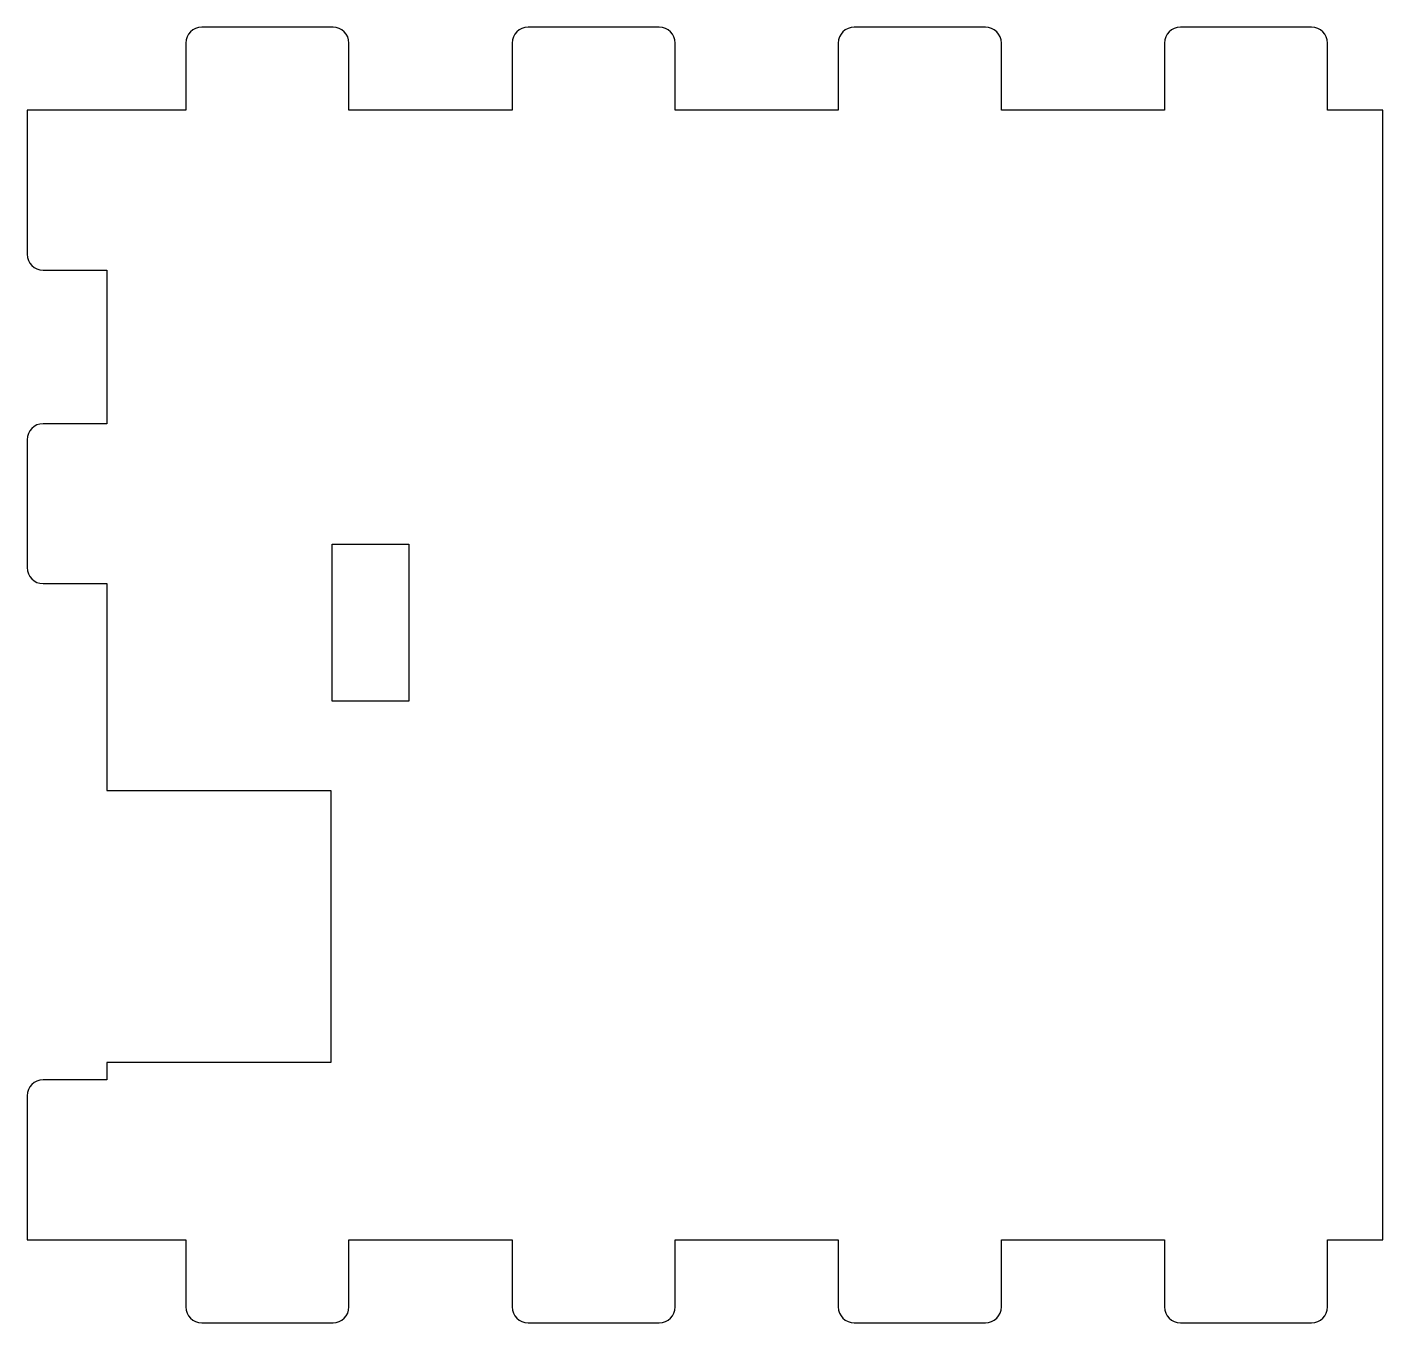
# Model space of a CAD drawing. Header units: millimetres. Extents: x -5 to 79.8, y -65.9 to 15.1.
import ezdxf

# ---------------------------------------------------------------- set-up
doc = ezdxf.new("R2010")
doc.units = ezdxf.units.MM

msp = doc.modelspace()

# ---------------------------------------------------------------- linework, layer by layer
msp.add_lwpolyline([(5.94125, 15.09125, 0.414213562), (4.94125, 14.09125), (4.94125, 9.90125), (-4.99, 9.90125), (-4.99, 0.9, 0.414213562), (-3.99, -0.1), (0, -0.1), (0, -9.70125), (-3.99, -9.70125, 0.414213562), (-4.99, -10.70125), (-4.99, -18.7025, 0.414213562), (-3.99, -19.7025), (0, -19.7025), (0, -32.63875), (14, -32.63875), (14, -49.63875), (0, -49.63875), (0, -50.7275), (-3.99, -50.7275, 0.414213562), (-4.99, -51.7275), (-4.99, -60.72875), (4.94125, -60.72875), (4.94125, -64.91875, 0.414213562), (5.94125, -65.91875), (14.1425, -65.91875, 0.414213562), (15.1425, -64.91875), (15.1425, -60.72875), (25.34375, -60.72875), (25.34375, -64.91875, 0.414213562), (26.34375, -65.91875), (34.545, -65.91875, 0.414213562), (35.545, -64.91875), (35.545, -60.72875), (45.74625, -60.72875), (45.74625, -64.91875, 0.414213562), (46.74625, -65.91875), (54.9475, -65.91875, 0.414213562), (55.9475, -64.91875), (55.9475, -60.72875), (66.14875, -60.72875), (66.14875, -64.91875, 0.414213562), (67.14875, -65.91875), (75.35, -65.91875, 0.414213562), (76.35, -64.91875), (76.35, -60.72875), (79.81, -60.72875), (79.81, 9.90125), (76.35, 9.90125), (76.35, 14.09125, 0.414213562), (75.35, 15.09125), (67.14875, 15.09125, 0.414213562), (66.14875, 14.09125), (66.14875, 9.90125), (55.9475, 9.90125), (55.9475, 14.09125, 0.414213562), (54.9475, 15.09125), (46.74625, 15.09125, 0.414213562), (45.74625, 14.09125), (45.74625, 9.90125), (35.545, 9.90125), (35.545, 14.09125, 0.414213562), (34.545, 15.09125), (26.34375, 15.09125, 0.414213562), (25.34375, 14.09125), (25.34375, 9.90125), (15.1425, 9.90125), (15.1425, 14.09125, 0.414213562), (14.1425, 15.09125)], format="xyb", close=True)
msp.add_lwpolyline([(18.89, -17.238125), (18.89, -27.039375), (14.1, -27.039375), (14.1, -17.238125)], close=True)

doc.saveas('drawing.dxf')
